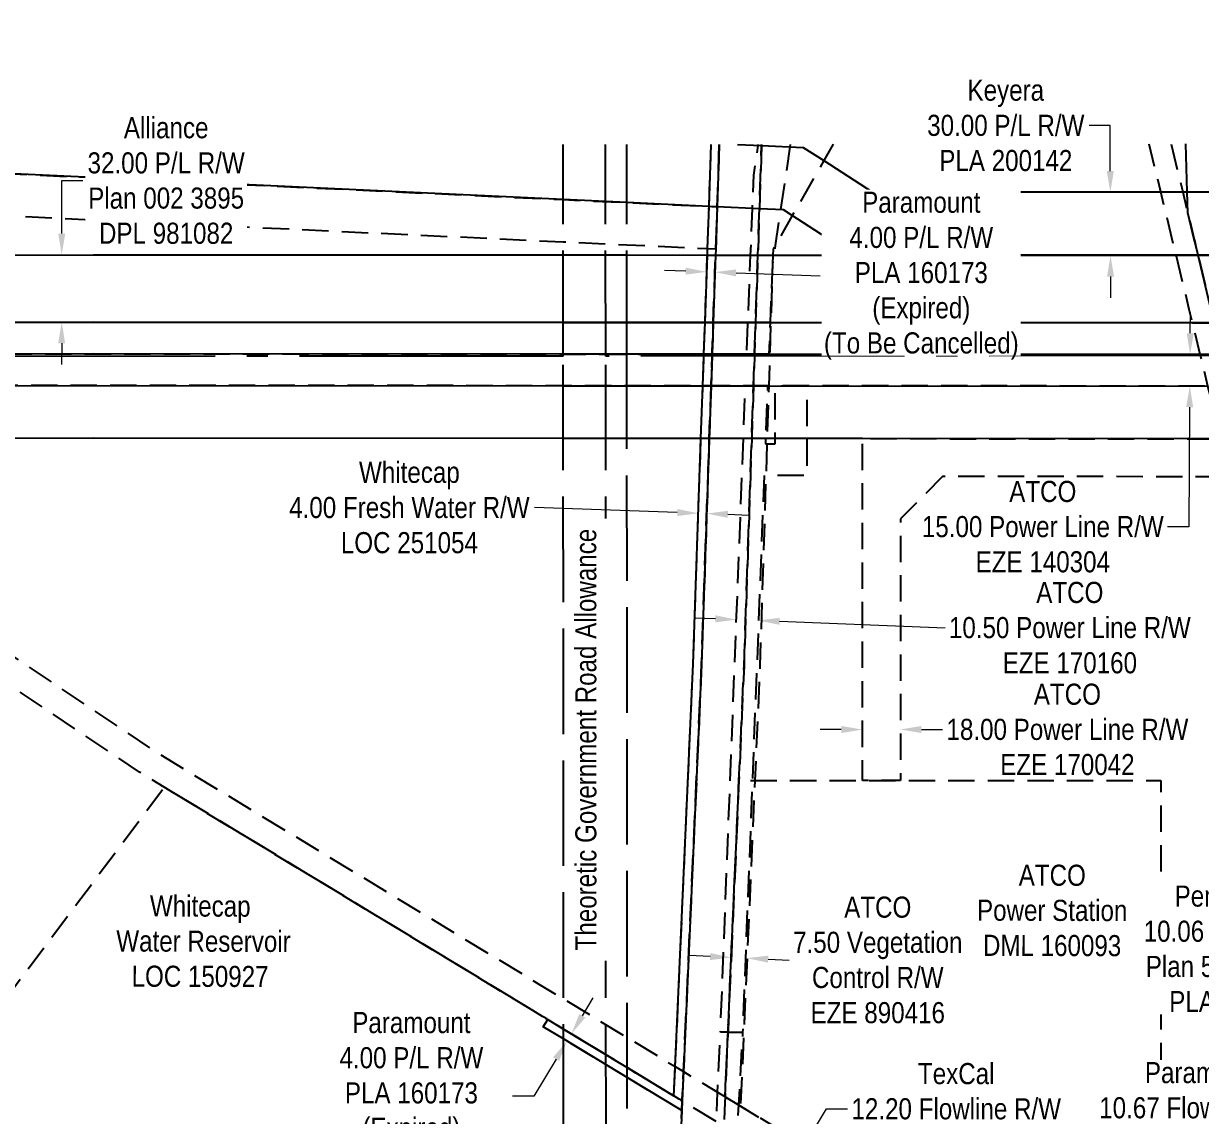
# Model space of a CAD drawing. Extents: x 500622 to 512229, y 6022177 to 6028063.
# Drawn here: x 501269 to 501826, y 6026810 to 6027328 of the extents above; entities that cross this region are included whole.
import ezdxf

# ---------------------------------------------------------------- set-up
doc = ezdxf.new("R2010")
doc.units = 0
doc.header["$LTSCALE"] = 5
doc.header["$PDMODE"] = 3
doc.header["$PDSIZE"] = 30
for name, pattern in [('foc-ACCESSROAD', [3.75, 2.5, -1.25]), ('foc-FLOWLINE', [3.75, 2.5, -1.25]), ('foc-QUARTERLINE', [33, 25, -3, 2, -3]), ('foc-UNSURVEYED', [12.5, 10, -2.5])]:
    doc.linetypes.add(name, pattern=pattern)
doc.layers.get('Defpoints').update_dxf_attribs({"color": 9})
for name, color, linetype in [('C-AR', 13, 'foc-ACCESSROAD'), ('C-WS', 13, 'foc-ACCESSROAD'), ('F-AR', 190, 'foc-ACCESSROAD'), ('F-EZE', 190, 'foc-FLOWLINE'), ('F-RW', 190, 'Continuous'), ('F-WS', 190, 'foc-ACCESSROAD'), ('L-QSEC', 8, 'foc-QUARTERLINE'), ('L-ROAD-T', 7, 'Continuous'), ('L-USEC', 7, 'foc-UNSURVEYED')]:
    doc.layers.add(name, color=color, linetype=linetype)
for name, color, linetype, lineweight in [('C-AR-T', 13, 'Continuous', 9), ('C-WS-T', 13, 'Continuous', 9), ('F-EZE-T', 190, 'Continuous', 9), ('F-RW-T', 190, 'Continuous', 9), ('F-RW-T2', 190, 'Continuous', 9)]:
    doc.layers.add(name, color=color, linetype=linetype, lineweight=lineweight)
doc.styles.add('80CG', font='ARIALN.TTF', dxfattribs={"height": 10})
doc.styles.add('80L', font='ARIALN.TTF', dxfattribs={"height": 10})
doc.dimstyles.new('Compass 5 000', dxfattribs={"dimscale": 5, "dimtxt": 9, "dimasz": 2, "dimexe": 0.2, "dimexo": 0.0625, "dimgap": 0.5, "dimtad": 0, "dimtih": 1, "dimtoh": 1, "dimzin": 0, "dimdsep": 46, "dimtxsty": '80CG', "dimcen": 0.1, "dimse1": 1, "dimse2": 1, "dimclrd": 256, "dimclrt": 256, "dimaunit": 1, "dimadec": 4, "dimazin": 0, "dimtfac": 0.06, "dimtofl": 0, "dimtmove": 0, "dimatfit": 1, "dimfxl": 0.2, "dimtolj": 1, "dimtzin": 0, "dimlwd": -1, "dimarcsym": 0})

# ---------------------------------------------------------------- blocks, each defined once
blk = doc.blocks.new('*D885')
at = {"layer": 'Defpoints', "color": 0, "transparency": 16777216}
for p in [(501905.25, 6026894.53), (501907.02, 6026887.94), (501916.72, 6026890.54)]:
    blk.add_point(p, dxfattribs=at)
at = {"layer": 'F-RW-T2', "transparency": 16777216}
for p, q in [((501924.6, 6026899.73), (501934.26, 6026902.32)), ((501885.93, 6026889.34), (501875.93, 6026889.34)), ((501895.59, 6026891.94), (501885.93, 6026889.34))]:
    blk.add_line(p, q, dxfattribs=at)
for points in [[(501924.17, 6026901.34), (501925.04, 6026898.12), (501914.95, 6026897.13)], [(501895.16, 6026893.55), (501896.02, 6026890.33), (501905.25, 6026894.53)]]:
    blk.add_solid(points, dxfattribs=at)
at = {"layer": 'F-RW-T2', "transparency": 16777216, "insert": (501836.85, 6026889.34), "char_height": 10, "attachment_point": 5, "style": '80CG', "bg_fill": 3, "box_fill_scale": 1.1, "bg_fill_color": 256, "bg_fill_true_color": 13158600, "bg_fill_transparency": 0}
blk.add_mtext('\\A1;Pembina\\P10.06 P/L R/W\\PPlan 5793 MC\\PPLA 1185', dxfattribs=at)
blk = doc.blocks.new('*D886')
at = {"layer": 'Defpoints', "color": 0, "transparency": 16777216}
for p in [(501914.15, 6026822.16), (501914.54, 6026820.71), (501923.75, 6026824.75)]:
    blk.add_point(p, dxfattribs=at)
at = {"layer": 'F-RW-T2', "transparency": 16777216}
for p, q in [((501933.79, 6026825.9), (501943.45, 6026828.51)), ((501889.66, 6026814.01), (501879.66, 6026814.01)), ((501904.88, 6026818.11), (501889.66, 6026814.01))]:
    blk.add_line(p, q, dxfattribs=at)
for points in [[(501933.36, 6026827.51), (501934.23, 6026824.29), (501924.14, 6026823.3)], [(501904.45, 6026819.72), (501905.32, 6026816.5), (501914.54, 6026820.71)]]:
    blk.add_solid(points, dxfattribs=at)
at = {"layer": 'F-RW-T2', "transparency": 16777216, "insert": (501828.17, 6026814.01), "char_height": 10, "attachment_point": 5, "style": '80CG', "bg_fill": 3, "box_fill_scale": 1.1, "bg_fill_color": 256, "bg_fill_true_color": 13158600, "bg_fill_transparency": 0}
blk.add_mtext('\\A1;Paramount\\P10.67 Flowline R/W\\PMSL 1614', dxfattribs=at)
blk = doc.blocks.new('*D887')
at = {"layer": 'Defpoints', "color": 0, "transparency": 16777216}
for p in [(501638.96, 6026796.39), (501651.72, 6026788.72), (501645.54, 6026778.46)]:
    blk.add_point(p, dxfattribs=at)
at = {"layer": 'F-RW-T2', "transparency": 16777216}
for p, q in [((501644.11, 6026804.96), (501649.27, 6026813.53)), ((501649.27, 6026813.53), (501659.27, 6026813.53)), ((501627.63, 6026777.56), (501622.48, 6026768.99))]:
    blk.add_line(p, q, dxfattribs=at)
for points in [[(501642.68, 6026805.82), (501645.54, 6026804.1), (501638.96, 6026796.39)], [(501626.2, 6026778.42), (501629.06, 6026776.7), (501632.79, 6026786.13)]]:
    blk.add_solid(points, dxfattribs=at)
at = {"layer": 'F-RW-T2', "transparency": 16777216, "insert": (501710.76, 6026813.53), "char_height": 10, "attachment_point": 5, "style": '80CG'}
blk.add_mtext('\\A1;TexCal\\P12.20 Flowline R/W\\PMSL 1939', dxfattribs=at)
blk = doc.blocks.new('*D903')
at = {"layer": 'Defpoints', "color": 0, "transparency": 16777216}
for p in [(501666.3, 6027025.44), (501684.3, 6027025.44), (501684.3, 6026993.34)]:
    blk.add_point(p, dxfattribs=at)
at = {"layer": 'F-EZE-T', "transparency": 16777216}
for p, q in [((501656.3, 6026993.34), (501646.3, 6026993.34)), ((501694.3, 6026993.34), (501704.3, 6026993.34))]:
    blk.add_line(p, q, dxfattribs=at)
for points in [[(501656.3, 6026995.01), (501656.3, 6026991.67), (501666.3, 6026993.34)], [(501694.3, 6026995.01), (501694.3, 6026991.67), (501684.3, 6026993.34)]]:
    blk.add_solid(points, dxfattribs=at)
at = {"layer": 'F-EZE-T', "transparency": 16777216, "insert": (501763.44, 6026993.34), "char_height": 10, "attachment_point": 5, "style": '80CG'}
blk.add_mtext('\\A1;ATCO\\P18.00 Power Line R/W\\PEZE 170042', dxfattribs=at)
blk = doc.blocks.new('*D904')
at = {"layer": 'Defpoints', "color": 0, "transparency": 16777216}
for p in [(501606.82, 6027050.9), (501617.31, 6027050.49), (501617.1, 6027045)]:
    blk.add_point(p, dxfattribs=at)
at = {"layer": 'F-EZE-T', "transparency": 16777216}
for p, q in [((501596.62, 6027045.8), (501586.62, 6027046.18)), ((501627.09, 6027044.61), (501705.45, 6027041.57))]:
    blk.add_line(p, q, dxfattribs=at)
for points in [[(501596.68, 6027047.46), (501596.55, 6027044.13), (501606.61, 6027045.41)], [(501627.15, 6027046.28), (501627.02, 6027042.95), (501617.1, 6027045)]]:
    blk.add_solid(points, dxfattribs=at)
at = {"layer": 'F-EZE-T', "transparency": 16777216, "insert": (501764.59, 6027041.57), "char_height": 10, "attachment_point": 5, "style": '80CG'}
blk.add_mtext('\\A1;ATCO\\P10.50 Power Line R/W\\PEZE 170160', dxfattribs=at)
blk = doc.blocks.new('*D916')
at = {"layer": 'Defpoints', "color": 0, "transparency": 16777216}
for p in [(501592.55, 6027210.38), (501596.44, 6027210.24), (501596.44, 6027210.09)]:
    blk.add_point(p, dxfattribs=at)
at = {"layer": 'F-RW-T', "transparency": 16777216}
for p, q in [((501582.55, 6027210.56), (501572.55, 6027210.9)), ((501606.43, 6027209.75), (501646.24, 6027208.39))]:
    blk.add_line(p, q, dxfattribs=at)
for points in [[(501582.6, 6027212.23), (501582.49, 6027208.9), (501592.54, 6027210.22)], [(501606.49, 6027211.41), (501606.37, 6027208.08), (501596.44, 6027210.09)]]:
    blk.add_solid(points, dxfattribs=at)
at = {"layer": 'F-RW-T', "transparency": 16777216, "insert": (501694.21, 6027208.39), "char_height": 10, "attachment_point": 5, "style": '80CG', "bg_fill": 3, "box_fill_scale": 1.1, "bg_fill_color": 256, "bg_fill_true_color": 13158600, "bg_fill_transparency": 0}
blk.add_mtext('\\A1;Paramount\\P4.00 P/L R/W\\PPLA 160173\\P(Expired)\\P(To Be Cancelled)', dxfattribs=at)
blk = doc.blocks.new('*D925')
at = {"layer": 'Defpoints', "color": 0, "transparency": 16777216}
for p in [(501813.01, 6027171.2), (501812.89, 6027156.18), (501821.45, 6027156.11)]:
    blk.add_point(p, dxfattribs=at)
at = {"layer": 'F-RW-T', "transparency": 16777216}
for p, q in [((501821.66, 6027181.13), (501821.74, 6027191.13)), ((501821.37, 6027146.11), (501820.92, 6027089.43)), ((501820.92, 6027089.43), (501810.92, 6027089.43))]:
    blk.add_line(p, q, dxfattribs=at)
for points in [[(501819.99, 6027181.15), (501823.32, 6027181.12), (501821.58, 6027171.13)], [(501819.71, 6027146.12), (501823.04, 6027146.09), (501821.45, 6027156.11)]]:
    blk.add_solid(points, dxfattribs=at)
at = {"layer": 'F-RW-T', "transparency": 16777216, "insert": (501751.78, 6027089.43), "char_height": 10, "attachment_point": 5, "style": '80CG'}
blk.add_mtext('\\A1;ATCO\\P15.00 Power Line R/W\\PEZE 140304', dxfattribs=at)
blk = doc.blocks.new('*D1050')
at = {"layer": 'Defpoints', "color": 0, "transparency": 16777216}
for p in [(501783.79, 6027247.99), (501934.55, 6027248.33), (501934.62, 6027218.32)]:
    blk.add_point(p, dxfattribs=at)
at = {"layer": 'F-RW-T', "transparency": 16777216}
for p, q in [((501783.72, 6027279.6), (501773.72, 6027279.6)), ((501783.77, 6027257.99), (501783.72, 6027279.6)), ((501783.88, 6027207.98), (501783.91, 6027197.98))]:
    blk.add_line(p, q, dxfattribs=at)
for points in [[(501785.44, 6027258), (501782.11, 6027257.99), (501783.79, 6027247.99)], [(501785.55, 6027207.98), (501782.22, 6027207.98), (501783.86, 6027217.98)]]:
    blk.add_solid(points, dxfattribs=at)
at = {"layer": 'F-RW-T', "transparency": 16777216, "insert": (501734.25, 6027279.6), "char_height": 10, "attachment_point": 5, "style": '80CG', "bg_fill": 3, "box_fill_scale": 1.1, "bg_fill_color": 256, "bg_fill_true_color": 13158600, "bg_fill_transparency": 0}
blk.add_mtext('\\A1;Keyera\\P30.00 P/L R/W\\PPLA 200142', dxfattribs=at)
blk = doc.blocks.new('*D1103')
at = {"layer": 'Defpoints', "color": 0, "transparency": 16777216}
for p in [(501604.4, 6026891.37), (501611.9, 6026891.05), (501611.63, 6026884.97)]:
    blk.add_point(p, dxfattribs=at)
at = {"layer": 'F-EZE-T', "transparency": 16777216}
for p, q in [((501594.14, 6026885.73), (501584.15, 6026886.17)), ((501621.62, 6026884.53), (501631.61, 6026884.09))]:
    blk.add_line(p, q, dxfattribs=at)
for points in [[(501594.22, 6026887.4), (501594.07, 6026884.07), (501604.13, 6026885.29)], [(501621.7, 6026886.19), (501621.55, 6026882.86), (501611.63, 6026884.97)]]:
    blk.add_solid(points, dxfattribs=at)
at = {"layer": 'F-EZE-T', "transparency": 16777216, "insert": (501673.58, 6026884.09), "char_height": 10, "attachment_point": 5, "style": '80CG'}
blk.add_mtext('\\A1;ATCO\\P7.50 Vegetation\\PControl R/W\\PEZE 890416', dxfattribs=at)
blk = doc.blocks.new('*D1117')
at = {"layer": 'Defpoints', "color": 0, "transparency": 16777216}
for p in [(501520.95, 6026853.64), (501518.88, 6026850.21), (501526.34, 6026845.7)]:
    blk.add_point(p, dxfattribs=at)
at = {"layer": 'F-RW-T', "transparency": 16777216}
for p, q in [((501533.59, 6026857.67), (501538.77, 6026866.22)), ((501521.16, 6026837.14), (501510.54, 6026819.63)), ((501510.54, 6026819.63), (501500.54, 6026819.63))]:
    blk.add_line(p, q, dxfattribs=at)
for points in [[(501532.17, 6026858.53), (501535.02, 6026856.81), (501528.41, 6026849.12)], [(501519.73, 6026838.01), (501522.58, 6026836.28), (501526.34, 6026845.7)]]:
    blk.add_solid(points, dxfattribs=at)
at = {"layer": 'F-RW-T', "transparency": 16777216, "insert": (501452.58, 6026819.63), "char_height": 10, "attachment_point": 5, "style": '80CG', "bg_fill": 3, "box_fill_scale": 1.1, "bg_fill_color": 256, "bg_fill_true_color": 13158600, "bg_fill_transparency": 0}
blk.add_mtext('\\A1;Paramount\\P4.00 P/L R/W\\PPLA 160173\\P(Expired)\\P(To Be Cancelled)', dxfattribs=at)
blk = doc.blocks.new('*D1118')
at = {"layer": 'Defpoints', "color": 0, "transparency": 16777216}
for p in [(501286.88, 6027218.37), (501341.87, 6027218.34), (501341.85, 6027186.35)]:
    blk.add_point(p, dxfattribs=at)
at = {"layer": 'F-RW-T', "transparency": 16777216}
for p, q in [((501286.88, 6027228.37), (501286.89, 6027253.47)), ((501286.89, 6027253.47), (501296.89, 6027253.47)), ((501286.86, 6027176.38), (501286.85, 6027166.38))]:
    blk.add_line(p, q, dxfattribs=at)
for points in [[(501285.22, 6027228.37), (501288.55, 6027228.36), (501286.88, 6027218.37)], [(501285.19, 6027176.38), (501288.52, 6027176.38), (501286.86, 6027186.38)]]:
    blk.add_solid(points, dxfattribs=at)
at = {"layer": 'F-RW-T', "transparency": 16777216, "insert": (501336.37, 6027253.47), "char_height": 10, "attachment_point": 5, "style": '80CG', "bg_fill": 3, "box_fill_scale": 1.1, "bg_fill_color": 256, "bg_fill_true_color": 13158600, "bg_fill_transparency": 0}
blk.add_mtext('\\A1;Alliance\\P32.00 P/L R/W\\PPlan 002 3895\\PDPL 981082', dxfattribs=at)
blk = doc.blocks.new('*D1295')
at = {"layer": 'C-AR-T', "transparency": 16777216}
for p, q in [((501578.59, 6027096.15), (501510.99, 6027098.49)), ((501602.52, 6027095.32), (501612.51, 6027094.98))]:
    blk.add_line(p, q, dxfattribs=at)
for points in [[(501578.64, 6027097.82), (501578.53, 6027094.49), (501588.58, 6027095.81)], [(501602.58, 6027096.99), (501602.46, 6027093.66), (501592.53, 6027095.67)]]:
    blk.add_solid(points, dxfattribs=at)
at = {"layer": 'Defpoints', "color": 0, "transparency": 16777216}
for p in [(501588.92, 6027105.59), (501592.86, 6027105.45), (501588.58, 6027095.81)]:
    blk.add_point(p, dxfattribs=at)
at = {"layer": 'C-AR-T', "transparency": 16777216, "insert": (501451.63, 6027098.49), "char_height": 10, "attachment_point": 5, "style": '80CG'}
blk.add_mtext('\\A1;Whitecap\\P4.00 Fresh Water R/W\\PLOC 251054', dxfattribs=at)

msp = doc.modelspace()

# ---------------------------------------------------------------- linework, layer by layer
at = {"layer": 'C-WS', "flags": 128}
msp.add_lwpolyline([(501391.059, 6026527.802), (501283.581, 6026504.385), (501166.224, 6026508.064), (501165.385, 6026508.091), (501167.793, 6026516.013), (501168.208, 6026517.377), (501219.649, 6026686.622), (501260.078, 6026819.577), (501257.49, 6026862.013), (501335.46, 6026966.025), (501514.753, 6026857.392), (501515.711, 6026856.811), (501517.158, 6026855.934), (501524.68, 6026851.377), (501554.847, 6026833.099), (501575.547, 6026820.558), (501576.995, 6026819.68), (501579.438, 6026818.2), (501580.893, 6026817.319), (501580.693, 6026812.766), (501570.196, 6026597.537), (501554.954, 6026592.278), (501524.8, 6026581.876), (501439.337, 6026552.392), (501441.784, 6026545.301), (501391.059, 6026527.802)], close=True, dxfattribs=at)
at = {"layer": 'F-AR', "flags": 128}
msp.add_lwpolyline([(500976.943, 6027270.085), (501024.031, 6027267.881), (501524.505, 6027244.465), (501554.665, 6027243.054), (501593.614, 6027241.231), (501597.492, 6027241.049), (501596.806, 6027220.935), (501592.917, 6027221.117), (501554.674, 6027222.907), (501524.514, 6027224.318), (500939.22, 6027251.703), (500931.524, 6027252.065), (500919.331, 6027252.636), (500911.4, 6027253.007), (500911.393, 6027270.028)], dxfattribs=at)
at = {"layer": 'F-EZE', "flags": 128}
for points in [[(503151.59, 6027271.996), (503147.937, 6027270.121), (503123.177, 6027257.417), (503076.946, 6027233.684), (502982.672, 6027185.059), (502956.863, 6027171.741), (502913.856, 6027149.569), (502887.172, 6027135.81), (502864.102, 6027123.93), (502850.823, 6027116.989), (502809.58, 6027095.782), (502717.249, 6027048.963), (502673.174, 6027026.603), (502672.301, 6027026.166), (502653.445, 6027016.617), (502652.936, 6027016.366), (502346.515, 6026861.28), (502328.231, 6026852.026), (502329.567, 6026849.298), (502324.181, 6026846.661), (502322.845, 6026849.389), (502260.944, 6026820.089), (502254.508, 6026817.202), (502255.819, 6026814.28), (502250.347, 6026811.827), (502249.037, 6026814.748), (502179.974, 6026783.481), (502158.629, 6026774.165), (502142.583, 6026767.292), (502136.729, 6026780.961), (502146.439, 6026785.2), (502147.297, 6026785.575), (502140.691, 6026801.206), (502125.041, 6026838.243), (502117.255, 6026856.667), (502113.958, 6026864.471), (502059.231, 6026841.01), (501943.165, 6026790.873), (501937.544, 6026788.701), (501933.777, 6026786.854), (501924.593, 6026782.925), (501898.665, 6026771.989), (501807.7, 6026732.893), (501771.442, 6026717.443), (501770.164, 6026716.905), (501757.249, 6026711.501), (501712.002, 6026693.01), (501655.902, 6026664.946), (501649.252, 6026661.674), (501608.208, 6026641.091), (501600.364, 6026646.166), (501593.106, 6026650.863), (501589.908, 6026652.933), (501597.061, 6026807.525), (501597.702, 6026821.393), (501599.032, 6026850.135), (501602.583, 6026849.979), (501609.516, 6026849.674), (501607.568, 6026815.7), (501606.947, 6026801.587), (501600.936, 6026664.844), (501601.26, 6026664.635), (501610.2, 6026658.85), (501705.703, 6026706.623), (501741.367, 6026721.048), (501754.376, 6026726.471), (501755.542, 6026726.955), (501807.701, 6026749.188), (501920.658, 6026798.242), (501927.762, 6026801.271), (501929.366, 6026801.776), (501929.757, 6026802.049), (501939.115, 6026806.111), (501968.848, 6026818.783), (502053.339, 6026854.796), (502113.634, 6026880.643), (502124.164, 6026885.158), (502130.066, 6026871.376), (502119.469, 6026866.834), (502122.751, 6026859.067), (502130.537, 6026840.642), (502146.188, 6026803.606), (502152.794, 6026787.974), (502160.18, 6026791.199), (502173.955, 6026797.212), (502273.096, 6026840.491), (502326.008, 6026867.26), (502346.505, 6026877.659), (502534.244, 6026972.834), (502613.293, 6027013.054), (502635.834, 6027024.487), (502649.228, 6027031.266), (502649.573, 6027031.414), (502652.771, 6027033.054), (502694.185, 6027054.068), (502802.725, 6027109.115), (502843.92, 6027130.329), (502857.206, 6027137.239), (502880.243, 6027149.104), (502906.925, 6027162.863), (502924.091, 6027171.707), (502975.829, 6027198.395), (503070.132, 6027247.038), (503118.713, 6027271.967)], [(502342.069, 6027271.285), (502306.863, 6027219.121), (502285.24, 6027187.085), (502275.107, 6027172.071), (502274.429, 6027171.065), (502264.976, 6027157.062), (502248.144, 6027132.073), (502250.752, 6027132.077), (502260.785, 6027132.094), (502263.371, 6027132.099), (502263.468, 6027123.325), (502253.904, 6027114.113), (502238.116, 6027114.105), (502223.567, 6027093.419), (502208.844, 6027103.774), (502216.078, 6027114.06), (501861.212, 6027113.166), (501850.866, 6027113.142), (501840.513, 6027113.137), (501832.343, 6027113.124), (501704.289, 6027113.273), (501684.3, 6027093.244), (501684.3, 6026969.126), (501666.3, 6026969.127), (501666.3, 6027131.199), (501832.405, 6027131.116), (501836.138, 6027131.124), (501846.49, 6027131.139), (501856.833, 6027131.161), (502216.639, 6027132), (502226.103, 6027132.022), (502242.964, 6027157.013), (502252.45, 6027171.042), (502253.112, 6027172.023), (502263.262, 6027187.036), (502284.92, 6027219.072), (502320.205, 6027271.266)], [(501652.423, 6027270.679), (501647.989, 6027262.937), (501633.067, 6027236.882), (501623.953, 6027220.969), (501623.861, 6027218.197), (501622.855, 6027186.207), (501622.381, 6027171.208), (501622.355, 6027170.413), (501621.907, 6027156.217), (501621.117, 6027131.23), (501617.712, 6027023.495), (501615.327, 6026969.13), (501610.283, 6026854.192), (501609.825, 6026843.747), (501608.555, 6026814.82), (501606.985, 6026815.771), (501601.233, 6026819.251), (501601.734, 6026830.652), (501602.323, 6026844.06), (501602.782, 6026854.505), (501607.816, 6026969.13), (501610.205, 6027023.496), (501613.846, 6027131.234), (501614.69, 6027156.221), (501615.17, 6027170.406), (501615.197, 6027171.21), (501615.705, 6027186.211), (501616.786, 6027218.203), (501617.297, 6027233.341), (501617.526, 6027240.112), (501618.54, 6027270.103), (501618.559, 6027270.649)], [(501652.423, 6027270.679), (501647.989, 6027262.937), (501633.067, 6027236.882), (501624.967, 6027222.738), (501623.953, 6027220.969), (501623.86, 6027218.197), (501623.713, 6027213.884), (501622.855, 6027186.207), (501622.381, 6027171.208), (501622.355, 6027170.413), (501621.907, 6027156.216), (501621.117, 6027131.23), (501621.038, 6027128.717), (501620.564, 6027113.719), (501617.712, 6027023.495), (501615.327, 6026969.13), (501608.555, 6026814.821), (501606.985, 6026815.771), (501601.233, 6026819.251), (501601.734, 6026830.652), (501602.323, 6026844.06), (501602.583, 6026849.979), (501602.782, 6026854.505), (501607.816, 6026969.13), (501610.205, 6027023.496), (501613.846, 6027131.234), (501614.69, 6027156.221), (501615.17, 6027170.406), (501615.197, 6027171.211), (501615.705, 6027186.211), (501616.786, 6027218.203), (501617.297, 6027233.341), (501617.526, 6027240.112), (501618.54, 6027270.103), (501618.559, 6027270.649)], [(501632.111, 6027270.661), (501631.934, 6027269.477), (501629.612, 6027253.899), (501627.487, 6027239.646), (501624.967, 6027222.738), (501624.29, 6027218.198), (501623.691, 6027213.886), (501622.523, 6027186.204), (501621.992, 6027171.209), (501615.198, 6027171.214), (501611.881, 6027171.213), (501611.49, 6027171.214), (501612.019, 6027186.21), (501613.328, 6027218.206), (501614.169, 6027240.269), (501614.783, 6027256.109), (501616.881, 6027270.181), (501616.951, 6027270.648)], [(500622.908, 6027169.973), (500722.854, 6027169.915), (500723.786, 6027170.478), (501028.438, 6027170.936), (501050.586, 6027170.971), (501301.869, 6027171.377), (501524.538, 6027171.257), (501554.697, 6027171.24), (501591.19, 6027171.222), (501595.109, 6027171.22), (501611.881, 6027171.211), (501615.197, 6027171.21), (501622.381, 6027171.208), (501826.406, 6027171.131), (501832.534, 6027171.095), (501836.761, 6027171.141), (501847.106, 6027171.151), (502226.516, 6027171.963), (502235.041, 6027171.982), (502238.201, 6027171.989), (502244.858, 6027172.004), (502253.112, 6027172.023), (502256.543, 6027172.03), (502266.898, 6027172.053), (502275.107, 6027172.071), (502278.582, 6027172.08), (502314.397, 6027172.16), (502336.053, 6027172.208), (502340.232, 6027172.218), (502342.696, 6027171.139), (502346.329, 6027169.55), (502503.049, 6027100.964), (502532.724, 6027087.976), (502537.812, 6027085.755), (502545.869, 6027082.226), (502565.95, 6027073.436), (502587.262, 6027064.129), (502589.271, 6027063.21), (502633.279, 6027042.326), (502635.658, 6027041.151), (502652.711, 6027033.11), (502662.716, 6027028.281), (502671.666, 6027026.297), (502672.293, 6027026.17), (502937.004, 6026967.416), (502939.222, 6026966.953), (502932.066, 6026960.142), (502926.176, 6026954.537), (502657.852, 6027014.004), (502652.935, 6027016.373), (502635.823, 6027024.553), (502616.382, 6027033.769), (502583.058, 6027049.565), (502570.032, 6027055.268), (502553.381, 6027062.558), (502533.581, 6027071.226), (502525.523, 6027074.755), (502515.387, 6027079.192), (502485.765, 6027092.182), (502346.339, 6027153.203), (502343.385, 6027154.495), (502329.954, 6027157.208), (502320.447, 6027157.186), (502308.568, 6027157.16), (502298.578, 6027157.137), (502286.767, 6027157.111), (502268.14, 6027157.07), (502264.976, 6027157.062), (502256.312, 6027157.043), (502246.101, 6027157.02), (502242.964, 6027157.013), (502234.272, 6027156.994), (501850.757, 6027156.142), (501840.414, 6027156.12), (501832.492, 6027156.102), (501830.064, 6027156.104), (501621.907, 6027156.217), (501621.241, 6027156.218), (501614.69, 6027156.221), (501613.734, 6027156.221), (501611.407, 6027156.223), (501610.738, 6027156.223), (501594.598, 6027156.232), (501590.671, 6027156.234), (501554.704, 6027156.254), (501524.545, 6027156.271), (501301.881, 6027156.392), (501072.897, 6027156.023), (501050.758, 6027155.988), (500723.839, 6027155.482), (500722.858, 6027155.709), (500622.912, 6027155.553)]]:
    msp.add_lwpolyline(points, dxfattribs=at)
msp.add_lwpolyline([(501620.441, 6027131.23), (501620.343, 6027128.715), (501621.038, 6027128.717), (501625.009, 6027128.726), (501625.003, 6027131.227), (501624.945, 6027156.22), (501639.937, 6027156.206), (501639.996, 6027131.219), (501640.037, 6027113.648), (501620.564, 6027113.719), (501619.761, 6027113.721), (501614.142, 6026968.892), (501609.516, 6026849.674), (501602.583, 6026849.979), (501599.032, 6026850.135), (501609.939, 6027131.236), (501610.856, 6027156.223), (501611.407, 6027156.223), (501613.734, 6027156.221), (501614.69, 6027156.221), (501621.326, 6027156.218), (501620.441, 6027131.23)], close=True, dxfattribs=at)
at = {"layer": 'F-RW'}
for points in [[(502307.24, 6027271.254), (502270.927, 6027219.043), (502266.849, 6027219.033), (502259.703, 6027219.018), (501835.692, 6027218.103), (501832.567, 6027218.096), (501825.337, 6027218.1), (501814.983, 6027218.105), (501662.106, 6027218.18), (501633.067, 6027236.882), (501628.877, 6027239.581), (501617.526, 6027240.112), (501597.492, 6027241.049), (501593.614, 6027241.231), (501554.665, 6027243.054), (501524.505, 6027244.465), (501024.031, 6027267.882)], [(502307.24, 6027271.254), (502270.927, 6027219.043), (502266.849, 6027219.033), (502259.703, 6027219.018), (501835.692, 6027218.103), (501832.567, 6027218.096), (501825.337, 6027218.1), (501814.983, 6027218.105), (501662.106, 6027218.18), (501633.067, 6027236.882), (501628.877, 6027239.581), (501617.526, 6027240.112), (501597.492, 6027241.049), (501593.614, 6027241.231), (501554.665, 6027243.054), (501524.505, 6027244.465), (501024.031, 6027267.882)], [(501607.087, 6027270.639), (501618.54, 6027270.103), (501638.296, 6027269.179), (501647.989, 6027262.937), (501670.898, 6027248.182), (501675.531, 6027248.18), (501807.71, 6027248.115), (501818.063, 6027248.11), (501820.196, 6027248.109), (501830.252, 6027248.104), (501832.542, 6027248.103), (502255.316, 6027249.044), (502270.748, 6027271.222)], [(501607.087, 6027270.639), (501618.54, 6027270.103), (501638.296, 6027269.179), (501647.989, 6027262.937), (501670.898, 6027248.182), (501675.531, 6027248.18), (501807.71, 6027248.115), (501818.063, 6027248.11), (501820.196, 6027248.109), (501830.252, 6027248.104), (501832.542, 6027248.103), (502255.316, 6027249.044), (502270.748, 6027271.222)], [(500980.637, 6027217.858), (501301.832, 6027218.358), (501524.517, 6027218.248), (501554.676, 6027218.233), (501592.817, 6027218.215), (501596.713, 6027218.213), (501613.342, 6027218.204), (501616.33, 6027218.204), (501616.786, 6027218.203), (501623.854, 6027218.198), (501662.106, 6027218.18), (501814.983, 6027218.105), (501825.337, 6027218.1), (501832.567, 6027218.096)], [(501832.585, 6027186.098), (501822.75, 6027186.102), (501622.855, 6027186.207), (501622.498, 6027186.207), (501615.705, 6027186.211), (501614.99, 6027186.211), (501612.355, 6027186.213), (501611.993, 6027186.213), (501595.621, 6027186.221), (501591.71, 6027186.224), (501554.69, 6027186.243), (501524.531, 6027186.258), (501301.856, 6027186.375), (501028.266, 6027185.936)], [(501028.266, 6027185.936), (501301.856, 6027186.375), (501524.531, 6027186.258), (501554.69, 6027186.243), (501591.71, 6027186.224), (501595.621, 6027186.221), (501611.993, 6027186.213), (501612.355, 6027186.213), (501614.99, 6027186.211), (501615.705, 6027186.211), (501622.498, 6027186.207), (501622.855, 6027186.207), (501822.75, 6027186.102), (501832.585, 6027186.098)], [(501832.534, 6027171.095), (501826.406, 6027171.131), (501622.381, 6027171.208), (501615.197, 6027171.21), (501611.881, 6027171.211), (501595.109, 6027171.22), (501591.19, 6027171.222), (501554.697, 6027171.24), (501524.538, 6027171.257), (501301.869, 6027171.377), (501050.586, 6027170.971)]]:
    msp.add_lwpolyline(points, dxfattribs=at)
at = {"layer": 'F-RW', "flags": 128}
for points in [[(501598.501, 6027270.632), (501597.492, 6027241.049), (501596.806, 6027220.935), (501596.713, 6027218.213), (501595.621, 6027186.221), (501595.109, 6027171.22), (501595.081, 6027170.388), (501594.598, 6027156.232), (501593.745, 6027131.245), (501590.097, 6027024.326), (501581.525, 6026831.191), (501580.893, 6026817.319), (501580.693, 6026812.766), (501554.849, 6026828.424), (501524.682, 6026846.699), (501515.086, 6026852.513), (501517.158, 6026855.934), (501524.68, 6026851.377), (501554.847, 6026833.099), (501575.547, 6026820.558), (501576.995, 6026819.68), (501577.612, 6026833.562), (501586.111, 6027024.491), (501589.807, 6027131.248), (501590.672, 6027156.234), (501591.162, 6027170.384), (501591.19, 6027171.222), (501591.71, 6027186.224), (501592.817, 6027218.215), (501592.917, 6027221.117), (501593.614, 6027241.231), (501594.631, 6027270.628)], [(501929.098, 6026804.531), (501927.355, 6026811.108), (501890.427, 6026950.45), (501850.866, 6027113.142), (501850.436, 6027114.906), (501846.49, 6027131.137), (501846.063, 6027132.892), (501840.414, 6027156.12), (501840.064, 6027157.56), (501838.306, 6027164.793), (501837.083, 6027169.826), (501836.888, 6027170.618), (501836.761, 6027171.141), (501834.831, 6027179.048), (501834.643, 6027179.817), (501833.109, 6027186.099), (501831.162, 6027194.068), (501830.974, 6027194.839), (501825.337, 6027218.1), (501823.747, 6027224.662), (501823.533, 6027225.543), (501820.454, 6027238.245), (501820.197, 6027248.109), (501819.607, 6027270.826)], [(501072.897, 6027156.023), (501301.881, 6027156.392), (501524.545, 6027156.271), (501554.704, 6027156.254), (501590.671, 6027156.234), (501594.598, 6027156.231), (501610.738, 6027156.223), (501611.407, 6027156.222), (501613.734, 6027156.221), (501614.69, 6027156.22), (501621.241, 6027156.217), (501621.907, 6027156.216), (501830.064, 6027156.103)], [(501832.405, 6027131.116), (501666.3, 6027131.203), (501621.117, 6027131.23), (501613.846, 6027131.234), (501610.618, 6027131.235), (501593.745, 6027131.245), (501589.807, 6027131.247), (501554.715, 6027131.267), (501524.556, 6027131.283), (501301.906, 6027131.405), (501110.086, 6027131.096)]]:
    msp.add_lwpolyline(points, dxfattribs=at)
at = {"layer": 'F-WS', "flags": 128}
for points in [[(501618.559, 6027270.649), (501618.54, 6027270.103), (501617.526, 6027240.112), (501617.297, 6027233.341), (501616.786, 6027218.203), (501615.705, 6027186.211), (501615.197, 6027171.21), (501615.17, 6027170.406), (501614.69, 6027156.221), (501613.846, 6027131.234), (501610.205, 6027023.496), (501607.814, 6026969.13), (501602.781, 6026854.505), (501602.323, 6026844.06), (501601.734, 6026830.652), (501601.233, 6026819.251), (501601.108, 6026816.655), (501600.565, 6026805.416), (501592.342, 6026635.027), (501592.3, 6026634.159), (501591.569, 6026619.018), (501590.898, 6026606.77), (501590.524, 6026599.559), (501590.497, 6026597.776), (501589.063, 6026567.087), (501568.628, 6026560.038), (501569.757, 6026588.162), (501569.81, 6026589.467), (501570.196, 6026597.537), (501580.693, 6026812.766), (501580.893, 6026817.319), (501581.525, 6026831.191), (501590.097, 6027024.326), (501593.745, 6027131.245), (501594.598, 6027156.232), (501595.081, 6027170.388), (501595.109, 6027171.22), (501595.621, 6027186.221), (501596.713, 6027218.213), (501596.806, 6027220.935), (501597.492, 6027241.049), (501598.501, 6027270.632)], [(501812.561, 6027270.82), (501818.064, 6027248.11), (501820.455, 6027238.245), (501823.533, 6027225.543), (501823.747, 6027224.662), (501825.337, 6027218.1), (501830.974, 6027194.839), (501831.162, 6027194.068), (501833.109, 6027186.099), (501834.643, 6027179.817), (501834.831, 6027179.048), (501836.761, 6027171.141), (501836.888, 6027170.618), (501837.083, 6027169.826), (501838.306, 6027164.793), (501840.065, 6027157.56), (501840.414, 6027156.12), (501846.063, 6027132.892), (501846.49, 6027131.139), (501850.437, 6027114.906), (501850.866, 6027113.142), (501890.427, 6026950.45), (501927.359, 6026811.111), (501929.102, 6026804.535), (501929.762, 6026802.026), (501929.961, 6026801.284), (501931.747, 6026794.556), (501932.98, 6026789.893), (501933.832, 6026786.65), (501934.148, 6026785.464), (501935.056, 6026782.062), (501935.909, 6026778.841), (501940.252, 6026762.475), (501941.089, 6026759.316), (501950.581, 6026723.543), (501950.997, 6026721.902), (501951.481, 6026720.051), (501975.48, 6026629.633), (501976.065, 6026627.43), (501978.348, 6026627.351), (501986.575, 6026627.069), (502012.153, 6026626.191), (502018.163, 6026625.985), (502021.212, 6026625.88), (502065.172, 6026624.372), (502075.167, 6026623.846), (502189.231, 6026617.847), (502313.672, 6026665.692), (502346.625, 6026678.532), (502445.018, 6026716.874), (502554.686, 6026761.949), (502619.701, 6026781.577), (502734.642, 6026762.771), (502725.982, 6026754.226), (502721.293, 6026749.581), (502717.218, 6026745.579), (502620.818, 6026760.897), (502561.433, 6026742.969), (502452.495, 6026698.194), (502346.637, 6026656.944), (502320.935, 6026646.929), (502193.153, 6026597.799), (502346.678, 6026589.724), (502481.042, 6026582.657), (502481.05, 6026571.969), (502464.389, 6026572.845), (502346.684, 6026579.037), (502153.758, 6026589.184), (502073.566, 6026593.402), (502063.571, 6026593.928), (502049.405, 6026594.672), (502063.567, 6026587.915), (502073.559, 6026583.149), (502103.301, 6026568.961), (502117.674, 6026562.104), (502157.127, 6026543.283), (502157.688, 6026543.015), (502172.077, 6026536.152), (502172.612, 6026535.896), (502225.051, 6026510.882), (502238.988, 6026504.233), (502252.792, 6026497.649), (502253.127, 6026497.489), (502279.057, 6026485.119), (502286.379, 6026481.627), (502287.006, 6026481.328), (502346.76, 6026452.826), (502505.27, 6026377.217), (502568.366, 6026347.118), (502777.311, 6026247.445), (503148.849, 6026070.209), (503179.018, 6026055.817), (503726.095, 6025794.842), (503726.1, 6025789.769), (503726.105, 6025783.637), (503726.106, 6025783.018), (503179.027, 6026043.989), (503148.858, 6026058.38), (502752.554, 6026247.424), (502543.608, 6026347.094), (502480.513, 6026377.194), (502346.767, 6026440.998), (502286.606, 6026469.696), (502252.639, 6026485.93), (502223.043, 6026500.015), (502209.107, 6026506.664), (502155.352, 6026532.308), (502140.413, 6026539.434), (502089.813, 6026563.571), (502075.44, 6026570.427), (502073.551, 6026571.328), (502063.56, 6026576.094), (502032.863, 6026590.733), (502032.888, 6026578.029), (502032.947, 6026555.886), (502033.021, 6026518.343), (502033.022, 6026517.136), (502033.034, 6026511.459), (502033.043, 6026507.015), (502033.135, 6026460.082), (502033.155, 6026449.751), (502033.262, 6026395.052), (501964.669, 6026394.984), (501964.704, 6026376.677), (501964.763, 6026346.519), (501964.771, 6026342.852), (501964.799, 6026328.623), (501889.149, 6026259.282), (501875.405, 6026246.684)]]:
    msp.add_lwpolyline(points, dxfattribs=at)
for points in [[(501966.164, 6026601.767), (501976.628, 6026595.65), (501964.24, 6026595.673), (501953.602, 6026595.693), (501944.394, 6026601.087), (501916.752, 6026617.277), (501907.563, 6026622.659), (501905.423, 6026623.912), (501829.798, 6026668.207), (501828.487, 6026668.975), (501786.949, 6026693.652), (501780.163, 6026697.664), (501765.734, 6026706.321), (501757.262, 6026711.403), (501741.383, 6026720.93), (501607.845, 6026801.049), (501606.405, 6026801.913), (501600.565, 6026805.416), (501597.698, 6026807.139), (501580.893, 6026817.319), (501579.438, 6026818.2), (501576.995, 6026819.68), (501575.547, 6026820.558), (501554.847, 6026833.099), (501524.68, 6026851.377), (501517.158, 6026855.934), (501515.711, 6026856.811), (501514.753, 6026857.392), (501335.46, 6026966.025), (501323.752, 6026973.119), (501087.968, 6027131.061), (501050.758, 6027155.988), (501029.751, 6027170.054), (501028.438, 6027170.936), (501006.105, 6027185.901), (500958.45, 6027217.824), (500919.335, 6027244.026), (500919.333, 6027247.911), (500919.331, 6027252.636), (500931.524, 6027252.065), (500931.525, 6027250.775), (500932.151, 6027250.356), (500980.637, 6027217.858), (501028.266, 6027185.936), (501050.586, 6027170.971), (501051.935, 6027170.065), (501072.897, 6027156.023), (501110.086, 6027131.096), (501332.034, 6026982.341), (501514.526, 6026871.783), (501524.674, 6026865.634), (501554.841, 6026847.358), (501577.612, 6026833.562), (501581.525, 6026831.191), (501598.355, 6026820.997), (501601.233, 6026819.251), (501606.985, 6026815.769), (501608.554, 6026814.819), (501754.376, 6026726.468), (501769.323, 6026717.412), (501770.164, 6026716.902), (501778.589, 6026711.799), (501798.116, 6026699.968), (501799.679, 6026699.073), (501841.415, 6026674.701), (501842.943, 6026673.807), (501926.123, 6026625.177), (501927.723, 6026624.242), (501937.47, 6026618.542), (501966.164, 6026601.767)], [(501807.7, 6026732.896), (501770.164, 6026716.902), (501769.323, 6026717.412), (501754.376, 6026726.468), (501608.554, 6026814.819), (501606.985, 6026815.769), (501601.233, 6026819.251), (501601.734, 6026830.652), (501602.323, 6026844.06), (501602.781, 6026854.505), (501607.815, 6026969.13), (501613.408, 6026969.13), (501615.327, 6026969.13), (501666.3, 6026969.127), (501684.3, 6026969.126), (501807.71, 6026969.12), (501807.701, 6026749.189), (501807.7, 6026732.896)]]:
    msp.add_lwpolyline(points, close=True, dxfattribs=at)
at = {"layer": 'L-QSEC'}
for p, q in [((502346.322, 6027171.135), (501544.648, 6027170.33)), ((501524.538, 6027170.321), (500722.854, 6027169.915))]:
    msp.add_line(p, q, dxfattribs=at)
at = {"layer": 'L-USEC'}
for p, q in [((501524.538, 6027170.321), (501524.494, 6027270.567)), ((501544.648, 6027170.33), (501544.603, 6027270.584)), ((501554.702, 6027170.334), (501554.657, 6027270.593)), ((501524.896, 6026366.211), (501524.538, 6027170.321)), ((501545.005, 6026366.231), (501544.648, 6027170.33)), ((501555.055, 6026376.296), (501554.702, 6027170.334))]:
    msp.add_line(p, q, dxfattribs=at)

# ---------------------------------------------------------------- texts
at = {"layer": 'F-RW-T2', "insert": (501756.238, 6026907.574), "char_height": 9.99004, "width": 70.54124, "attachment_point": 5, "rotation": 359.84585, "style": '80CG'}
msp.add_mtext('\\A1;ATCO\\PPower Station\\PDML 160093', dxfattribs=at)

# ---------------------------------------------------------------- dimensions: what is measured, and where the dimension line sits
at = {"layer": 'F-EZE-T'}
for base, p1, p2, angle, text, picture, middle in [((501617.095, 6027045.001), (501606.821, 6027050.895), (501617.308, 6027050.489), 357.77804, 'ATCO\\P10.50 Power Line R/W\\PEZE 170160', '*D904', (501764.592, 6027041.573)), ((501611.634, 6026884.965), (501604.401, 6026891.374), (501611.9, 6026891.045), 357.48754, 'ATCO\\P7.50 Vegetation\\PControl R/W\\PEZE 890416', '*D1103', (501673.582, 6026884.089))]:
    dim = msp.add_linear_dim(base=base, p1=p1, p2=p2, angle=angle, text=text, dimstyle='Compass 5 000', dxfattribs=at)
    dim.commit()
    dim.dimension.update_dxf_attribs({"geometry": picture, "text_midpoint": middle, "dimtype": 161})
at = {"layer": 'F-RW-T2'}
dim = msp.add_linear_dim(base=(501638.959, 6026796.393), p1=(501645.543, 6026778.455), p2=(501651.717, 6026788.721), angle=58.97708, text='TexCal\\P12.20 Flowline R/W\\PMSL 1939', dimstyle='Compass 5 000', dxfattribs=at)
dim.commit()
dim.dimension.update_dxf_attribs({"geometry": '*D887', "text_midpoint": (501710.76, 6026813.533), "dimtype": 161})

# ---------------------------------------------------------------- next in the draw order: texts
at = {"layer": 'C-WS-T', "insert": (501352.485, 6026892.955), "char_height": 9.99004, "width": 86.10553, "attachment_point": 5, "rotation": 359.84585, "style": '80CG', "bg_fill": 2}
msp.add_mtext('\\A1;Whitecap\\P Water Reservoir\\PLOC 150927', dxfattribs=at)
at = {"layer": 'L-ROAD-T', "insert": (501530.222, 6026988.571), "char_height": 9.9947, "width": 199.44177, "attachment_point": 2, "rotation": 90.02557, "style": '80L', "bg_fill": 2}
msp.add_mtext('Theoretic Government Road Allowance', dxfattribs=at)

# ---------------------------------------------------------------- next in the draw order: dimensions: what is measured, and where the dimension line sits
at = {"layer": 'F-RW-T'}
dim = msp.add_linear_dim(base=(501286.877, 6027218.365), p1=(501341.854, 6027186.354), p2=(501341.87, 6027218.338), angle=89.97171, text='Alliance\\P32.00 P/L R/W\\PPlan 002 3895\\PDPL 981082', dimstyle='Compass 5 000', override={"dimtfill": 1}, dxfattribs=at)
dim.commit()
dim.dimension.update_dxf_attribs({"geometry": '*D1118', "text_midpoint": (501336.366, 6027253.471), "dimtype": 161})
at = {"layer": 'F-RW-T2'}
dim = msp.add_linear_dim(base=(501905.247, 6026894.53), p1=(501916.715, 6026890.545), p2=(501907.016, 6026887.94), angle=195.03078, text='Pembina\\P10.06 P/L R/W\\PPlan 5793 MC\\PPLA 1185', dimstyle='Compass 5 000', override={"dimtfill": 1}, dxfattribs=at)
dim.commit()
dim.dimension.update_dxf_attribs({"geometry": '*D885', "text_midpoint": (501836.845, 6026889.344), "dimtype": 161})

# ---------------------------------------------------------------- next in the draw order: linework, layer by layer
at = {"layer": 'C-AR'}
msp.add_lwpolyline([(501598.501, 6027270.632), (501597.492, 6027241.049), (501596.806, 6027220.935), (501596.713, 6027218.213), (501595.621, 6027186.221), (501595.109, 6027171.22), (501595.081, 6027170.388), (501594.598, 6027156.232), (501593.745, 6027131.245), (501590.097, 6027024.326), (501581.525, 6026831.191), (501580.893, 6026817.319), (501580.693, 6026812.766), (501554.849, 6026828.424), (501524.682, 6026846.699), (501515.086, 6026852.513), (501517.158, 6026855.934), (501524.68, 6026851.377), (501554.847, 6026833.099), (501575.547, 6026820.558), (501576.995, 6026819.68), (501577.612, 6026833.562), (501586.111, 6027024.491), (501589.807, 6027131.248), (501590.671, 6027156.234), (501591.162, 6027170.384), (501591.19, 6027171.222), (501591.71, 6027186.224), (501592.817, 6027218.215), (501592.917, 6027221.117), (501593.614, 6027241.231), (501594.631, 6027270.628)], dxfattribs=at)

# ---------------------------------------------------------------- next in the draw order: dimensions: what is measured, and where the dimension line sits
at = {"layer": 'C-AR-T', "color": 3}
dim = msp.add_linear_dim(base=(501588.58, 6027095.806), p1=(501592.865, 6027105.452), p2=(501588.919, 6027105.588), angle=178.01741, text='Whitecap\\P4.00 Fresh Water R/W\\PLOC 251054', dimstyle='Compass 5 000', dxfattribs=at)
dim.commit()
dim.dimension.update_dxf_attribs({"geometry": '*D1295', "text_midpoint": (501451.625, 6027098.492), "dimtype": 161})
at = {"layer": 'F-EZE-T'}
dim = msp.add_linear_dim(base=(501684.3, 6026993.34), p1=(501666.3, 6027025.445), p2=(501684.3, 6027025.445), angle=0.00003, text='ATCO\\P18.00 Power Line R/W\\PEZE 170042', dimstyle='Compass 5 000', dxfattribs=at)
dim.commit()
dim.dimension.update_dxf_attribs({"geometry": '*D903', "text_midpoint": (501763.441, 6026993.34), "dimtype": 161})
at = {"layer": 'F-RW-T2'}
dim = msp.add_linear_dim(base=(501914.538, 6026820.713), p1=(501923.746, 6026824.751), p2=(501914.147, 6026822.164), angle=195.08717, text='Paramount\\P10.67 Flowline R/W\\PMSL 1614', dimstyle='Compass 5 000', override={"dimtfill": 1}, dxfattribs=at)
dim.commit()
dim.dimension.update_dxf_attribs({"geometry": '*D886', "text_midpoint": (501828.171, 6026814.008), "dimtype": 161})

# ---------------------------------------------------------------- next in the draw order: linework, layer by layer
at = {"layer": 'F-WS', "flags": 128}
msp.add_lwpolyline([(501859.588, 6026246.671), (501873.366, 6026259.3), (501896.198, 6026280.22), (501954.117, 6026333.31), (501954.099, 6026342.797), (501954.091, 6026346.509), (501954.033, 6026376.667), (501931.748, 6026376.645), (501923.466, 6026376.637), (501912.896, 6026376.626), (501892.25, 6026376.606), (501879.923, 6026376.594), (501884.211, 6026405.589), (501884.939, 6026410.517), (501885.672, 6026415.476), (501886.529, 6026421.275), (501894.68, 6026476.396), (501894.854, 6026477.572), (501898.111, 6026499.599), (501861.355, 6026496.715), (501853.764, 6026496.119), (501843.801, 6026495.337), (501833.837, 6026494.555), (501789.878, 6026491.106), (501791.267, 6026468.28), (501835.694, 6026471.767), (501836.799, 6026458.197), (501848.282, 6026430.456), (501697.715, 6026418.641), (501692.176, 6026488.873), (501691.39, 6026498.845), (501686.61, 6026559.451), (501685.411, 6026574.647), (501650.544, 6026571.912), (501644.528, 6026571.441), (501639.778, 6026571.067), (501637.506, 6026570.889), (501634.26, 6026570.634), (501619.682, 6026569.601), (501619.279, 6026569.466), (501618.639, 6026569.265), (501611.654, 6026568.859), (501589.063, 6026567.087), (501590.509, 6026597.777), (501621.029, 6026599.483), (501641.106, 6026600.605), (501646.635, 6026600.914), (501652.673, 6026601.251), (501672.336, 6026602.35), (501680.094, 6026602.819), (501683.455, 6026603.022), (501696.985, 6026603.84), (501717.224, 6026605.086), (501916.752, 6026617.277), (501937.47, 6026618.542), (501967.532, 6026620.38), (501966.014, 6026627.245), (501965.881, 6026627.769), (501963.505, 6026636.613), (501962.631, 6026639.864), (501959.298, 6026652.222), (501956.83, 6026661.507), (501942.363, 6026716.16), (501931.915, 6026755.41), (501926.721, 6026774.927), (501925.907, 6026777.758), (501924.643, 6026782.738), (501921.596, 6026794.002), (501920.752, 6026797.362), (501880.674, 6026947.971), (501840.513, 6027113.137), (501836.138, 6027131.124), (501830.064, 6027156.103), (501827.11, 6027168.251), (501826.533, 6027170.608), (501826.406, 6027171.131), (501822.75, 6027186.102), (501821.198, 6027192.46), (501814.983, 6027218.105), (501807.71, 6027248.115), (501802.21, 6027270.811)], dxfattribs=at)

# ---------------------------------------------------------------- next in the draw order: dimensions: what is measured, and where the dimension line sits
at = {"layer": 'F-RW-T'}
dim = msp.add_linear_dim(base=(501526.338, 6026845.695), p1=(501520.952, 6026853.636), p2=(501518.879, 6026850.215), angle=238.78942, text='Paramount\\P4.00 P/L R/W\\PPLA 160173\\P(Expired)\\P(To Be Cancelled)', dimstyle='Compass 5 000', override={"dimtfill": 1}, dxfattribs=at)
dim.commit()
dim.dimension.update_dxf_attribs({"geometry": '*D1117', "text_midpoint": (501452.577, 6026819.628), "dimtype": 161})

# ---------------------------------------------------------------- next in the draw order: dimensions: what is measured, and where the dimension line sits
dim = msp.add_linear_dim(base=(501783.795, 6027247.994), p1=(501934.62, 6027218.317), p2=(501934.553, 6027248.33), angle=90.12755, text='Keyera\\P30.00 P/L R/W\\PPLA 200142', dimstyle='Compass 5 000', override={"dimtfill": 1}, dxfattribs=at)
dim.commit()
dim.dimension.update_dxf_attribs({"geometry": '*D1050', "text_midpoint": (501734.253, 6027279.603), "dimtype": 161})

# ---------------------------------------------------------------- next in the draw order: dimensions: what is measured, and where the dimension line sits
dim = msp.add_linear_dim(base=(501596.436, 6027210.087), p1=(501592.546, 6027210.376), p2=(501596.441, 6027210.243), angle=358.04527, text='Paramount\\P4.00 P/L R/W\\PPLA 160173\\P(Expired)\\P(To Be Cancelled)', dimstyle='Compass 5 000', override={"dimtfill": 1}, dxfattribs=at)
dim.commit()
dim.dimension.update_dxf_attribs({"geometry": '*D916', "text_midpoint": (501694.208, 6027208.388), "dimtype": 161})

# ---------------------------------------------------------------- next in the draw order: dimensions: what is measured, and where the dimension line sits
dim = msp.add_linear_dim(base=(501821.455, 6027156.108), p1=(501813.009, 6027171.201), p2=(501812.888, 6027156.177), angle=269.53917, text='ATCO\\P15.00 Power Line R/W\\PEZE 140304', dimstyle='Compass 5 000', dxfattribs=at)
dim.commit()
dim.dimension.update_dxf_attribs({"geometry": '*D925', "text_midpoint": (501751.778, 6027089.428), "dimtype": 161})

doc.saveas('drawing.dxf')
